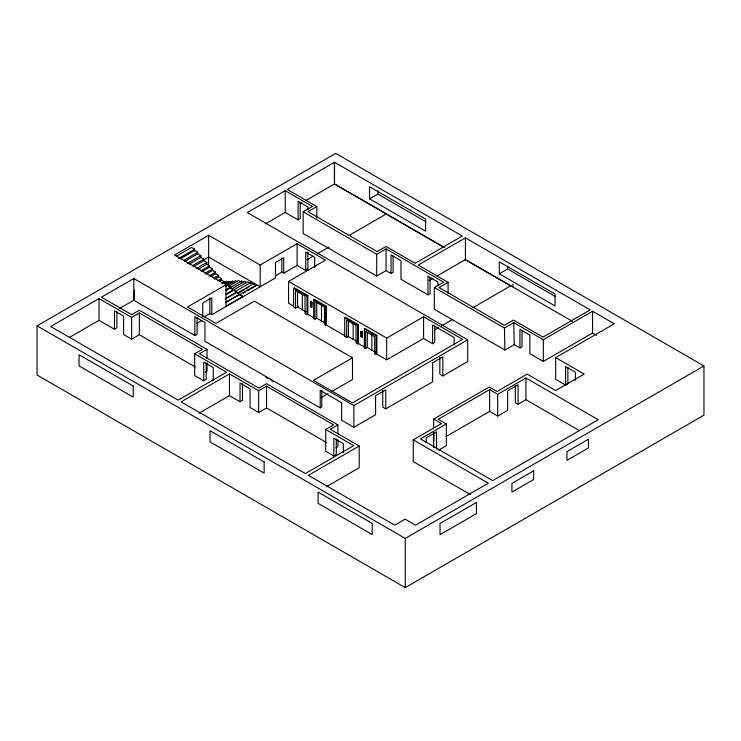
<?xml version="1.0" encoding="UTF-8"?>
<svg xmlns="http://www.w3.org/2000/svg" width="741" height="741" viewBox="0 0 741 741"><rect width="100%" height="100%" fill="white"/><g stroke="black" fill="none" stroke-linecap="round" stroke-linejoin="round"><path stroke-width="1.11" d="M197.087 317.63L197.087 334.228L194.864 335.506L133.797 300.253L134.51 290.064M310.627 304.023C312.174 301.754 310.442 306.394 311.118 303.05M310.692 304.959L311.016 306.404L311.507 305.431L310.692 304.959L311.507 305.431M361.978 334.163L361.089 333.737L361.571 332.765L361.978 334.163L361.571 332.765M361.478 336.118C363.09 335.247 359.959 334.052 361.877 335.191L361.478 336.118L361.154 334.682M37.05 325.836L335.747 153.378L703.95 365.961L703.95 415.164L405.253 587.622L37.05 375.039L37.05 325.836L405.253 538.411L703.95 365.961M393.11 255.904L393.11 272.308L391.026 273.512L386.052 270.641L376.715 276.022L303.152 233.554L303.152 211.815L312.489 206.424L285.22 190.687L247.327 212.565L467.728 339.813L467.728 361.552L442.84 375.919L439.839 374.186L439.839 357.384M194.633 353.8L202.33 349.354L139.336 312.98L131.629 317.426L99.016 298.595L50.657 326.512L178.155 400.131L226.514 372.204L194.633 353.8L194.633 375.539L203.719 380.781L206.155 379.383L206.155 362.895M467.728 339.813L353.855 405.559L133.797 278.514L101.452 297.187L131.703 314.656L139.336 310.247L207.054 349.354L207.054 358.505M293.473 306.014L288.564 303.18L288.564 281.441L325.484 260.128L297.085 243.733L260.165 265.046L208.647 235.305L174.487 255.024L225.996 284.766L225.996 306.505M176.377 256.182L191.567 247.411L194.651 249.189L194.651 250.504L180.415 258.72M178.516 258.507L194.651 249.189M183.499 260.508L197.727 252.283L197.727 253.876L184.444 261.545M187.529 263.333L200.811 255.654L200.811 257.442L189.427 264.009M192.428 265.75L203.812 259.174L203.812 260.675L193.382 266.695M265.278 223.939L285.22 212.426L298.104 219.864L300.188 218.66L300.188 202.256M300.077 203.849L302.041 202.719M305.977 200.441L334.497 183.981L384.838 213.037M69.404 337.424L99.016 320.334L114.466 329.254L116.902 327.846L116.902 311.748M119.208 308.682L134.047 300.105M202.951 260.332L208.647 257.044L260.165 286.786L260.165 265.046M196.384 268.427L206.822 262.407L206.822 264.278L198.282 269.205M201.033 270.798L209.573 265.871L209.573 267.186L201.987 271.567M316.833 206.535L307.987 211.648L377.178 251.588L386.024 246.484L415.155 263.296L462.319 236.064L334.478 162.251L287.304 189.483L316.833 206.535L316.833 217.984M204.988 273.299L212.584 268.918L212.584 270.419L205.933 274.253M208.943 275.985L215.585 272.151L215.585 273.651L210.842 276.384M213.843 278.125L218.586 275.383L218.586 276.977L214.788 279.162M217.789 280.904L221.587 278.709L221.587 279.922L227.589 284.331L227.589 285.359L230.59 287.091L230.59 287.841L225.848 290.583M219.688 281.024L221.587 279.922M221.744 283.303L224.588 281.663M222.689 283.692L226.663 281.311L228.663 282.46M369.592 198.875L425.612 231.211L425.566 219.077L369.546 186.732L369.592 198.875L377.919 194.068L425.927 221.791M225.866 283.544L229.664 281.358L231.664 282.506M114.466 329.254L114.466 310.85L123.608 316.129L123.608 334.524L131.629 339.165L139.336 334.719L195.328 367.045M225.996 284.766L187.538 306.978L215.937 323.372L254.404 301.17L352.503 357.801L352.503 379.54L331.968 391.396M226.968 284.312L232.665 281.024L234.665 282.182M225.69 285.424L227.589 284.331M227.126 285.535L235.666 280.607L237.666 281.765M225.69 286.452L227.589 285.359M228.228 286.489L238.667 280.469L241.668 282.201L241.668 281.071L243.669 282.228M225.848 289.833L230.59 287.091M230.284 287.647L241.668 281.071M231.387 289.073L244.669 281.404L246.679 282.562M226.088 294.01L233.674 289.62L233.674 290.277L226.088 294.659M233.443 290.046L247.679 281.821L250.754 283.599L250.754 282.571L253.765 284.303L253.765 283.655L256.766 285.387L256.766 284.822L239.686 294.686L236.685 292.482L225.292 299.058M235.573 291.343L250.754 282.571M225.292 298.586L236.685 292.01L236.685 292.482M237.629 292.964L253.765 283.655M239.528 292.528L244.271 289.787M246.169 288.694L248.068 287.591M225.449 302.43L239.686 294.214M225.449 302.717L239.686 294.492L243.085 296.641L239.686 294.686M243.474 293.056L245.373 291.954M247.272 290.861L255.812 285.933M203.905 317.092L209.916 313.619L211.796 314.703L275.495 277.931L275.495 262.536L283.738 257.775L283.738 273.17L281.858 272.086L275.448 275.791M225.996 306.32L243.085 296.456M196.874 323.326L201.793 320.483M283.738 273.17L297.085 265.463L305.764 270.484L307.876 269.261L307.876 252.014M307.043 259.72L313.054 256.247M317.065 253.931L329.087 246.994M349.113 235.425L386.181 214.029L443.97 247.392M298.215 306.589L295.529 308.145L293.64 307.052L293.64 288.314L294.455 287.841L307.839 295.576L307.839 314.314L313.424 317.537M207.054 349.354L199.431 353.753L258.933 388.108L266.556 383.708L337.924 424.908L337.924 434.059M303.152 211.815L376.715 254.293L386.052 248.902L443.627 282.145L434.3 287.527L434.3 309.266L504.89 350.021L514.217 344.639L519.923 347.927L522.007 346.732L522.007 330.329M293.64 288.314L307.033 296.039L307.839 295.576M325.299 323.076L316.75 318.148L314.971 319.176L313.702 318.445L313.702 299.707L314.351 299.327L326.281 306.218L326.281 324.956L344.5 335.478M310.488 301.837L311.952 302.402L311.711 307.441L310.488 306.737L310.488 301.837L311.952 302.402M310.488 306.737L310.738 301.698M205.155 372.195L207.054 371.093L207.054 363.081M295.529 308.145L295.529 290.398L305.023 295.881L305.023 313.619L307.033 314.777L307.839 314.314M313.702 299.707L325.632 306.589L326.281 306.218M325.707 429.474L333.607 424.908L266.556 386.2L258.655 390.757L229.46 373.909L181.1 401.826L305.357 473.564L353.716 445.647L325.707 429.474L325.707 451.204L333.858 455.919L336.294 454.511L336.294 439.015M448.092 282.321L439.061 287.527L504.464 325.29L513.485 320.075L542.996 337.109L590.169 309.877L465.422 237.861L418.257 265.093L448.092 282.321L448.092 293.76M314.971 319.176L314.971 301.439L324.456 306.922L324.456 324.66L325.632 325.327L326.281 324.956M356.903 341.425L348.474 336.553L346.686 337.581L344.732 336.451L344.732 317.713L345.463 317.287L358.44 324.79L358.44 343.528L365.118 347.381L364.387 347.798L364.387 329.06L365.118 328.643L376.882 335.432L376.882 354.17L386.663 359.82L423.583 338.507L432.596 343.704L434.708 342.481L434.708 325.994M198.866 413.311L229.46 395.638L240.038 401.752L242.464 400.344L242.464 383.857M429.067 280.589L432.994 278.32M436.921 276.05L465.422 259.591L572.302 321.298M344.732 317.713L357.718 325.206L358.44 324.79M344.732 336.451L345.463 336.034M360.95 331.56L362.414 332.116L362.164 337.155L360.95 336.451L360.95 331.56L362.414 332.116M391.026 273.512L391.026 254.923L400.983 260.665L400.983 279.255L427.983 294.844L430.058 293.649L430.058 277.236M360.95 336.451L361.191 331.412M346.686 337.581L346.686 320.084L356.06 325.484L356.06 342.99L357.718 343.944L358.44 343.528M364.387 329.06L376.159 335.858L376.882 335.432M364.387 347.798L365.6 348.502L367.304 347.52L375.502 352.253M352.503 357.801L313.387 380.383L352.42 402.919L462.616 339.304L423.583 316.768L386.663 338.081L288.564 281.441M240.038 401.752L240.038 383.06L250.032 388.84L250.032 407.522L258.655 412.496L266.556 407.93L326.605 442.599M499.295 273.753L555.037 305.94L555.037 294.038L499.295 261.851L499.295 273.753L507.613 268.946L555.398 296.539M365.6 348.502L365.6 331.477L374.714 336.738L374.714 353.763L376.159 354.596L376.882 354.17M434.606 329.893L438.616 327.578M441.617 325.845L452.64 319.482M472.665 307.913L510.734 285.757M321.214 397.611L328.059 393.656M194.864 335.506L194.864 316.694L204.933 322.511L204.933 341.323L320.223 407.883L321.798 406.976L321.798 390.553M434.3 287.527L504.464 328.041L513.791 322.65L543.32 339.702L592.568 311.266L614.28 323.798L555.694 357.616L555.694 379.355L565.615 385.079L567.884 383.773L567.884 367.582M337.924 424.908L330.291 429.308L359.2 445.999L359.2 467.738L326.327 486.717M320.223 407.883L320.223 390.368L341.666 402.743L341.666 420.258L353.855 427.298L375.576 414.756L375.576 395.722L385.765 389.831L385.765 408.875L382.764 407.142L382.764 390.34M385.765 408.875L432.651 381.81L432.651 362.766L442.84 356.884L442.84 375.919M336.016 447.749L337.924 446.647L337.924 439.784M359.2 445.999L308.404 475.324L394.703 525.147L405.086 519.154L415.553 525.193L488.31 483.188L413.256 439.858L413.256 461.597L470.294 494.525M433.689 428.215L433.689 419.063L489.236 386.987L497.026 391.489L527.129 374.112L555.62 390.553L584.186 374.066L555.694 357.616M446.341 423.945L420.443 438.894L492.737 480.631L598.219 419.73L525.934 377.993L497.702 394.295L489.644 389.646L438.292 419.295L446.341 423.945L446.341 445.684L438.487 450.222M519.923 347.927L519.923 329.337L529.88 335.08L529.88 353.679L543.32 361.432L592.568 332.996L596.514 335.275M413.256 439.858L441.479 423.556L433.689 419.063M446.193 436.477L489.644 411.385L497.702 416.034L507.641 410.292L507.641 390.803L518.079 384.774L518.079 404.271L515.31 402.669L515.31 385.468M518.079 404.271L525.934 399.732L579.406 430.604M334.478 183.99L334.478 162.251L334.497 183.981L444.285 247.392M464.894 259.48L510.734 285.943M306.913 268.89L308.886 270.03M306.116 311.896L297.567 306.969L297.567 290.333M194.651 250.504L197.727 252.283M197.727 253.876L200.811 255.654M200.811 257.442L203.812 259.174M203.812 260.675L206.822 262.407M206.822 264.278L209.573 265.871M209.573 267.186L212.584 268.918M212.584 270.419L215.585 272.151M215.585 273.651L218.586 275.383M218.586 276.977L221.587 278.709M223.902 281.682L225.736 282.747M230.59 287.841L233.674 289.62M233.674 290.277L236.685 292.01M267.973 378.419L266.01 377.243L266.01 376.585M270.91 380.189L272.873 381.365M512.846 284.164L513.013 286.878M513.791 322.65L514.217 344.639M504.464 328.041L504.89 350.021M377.91 190.761L377.919 194.068M592.568 311.266L592.568 332.996M575.405 380.328L575.405 372.232L565.615 366.582L565.615 385.079M543.32 339.702L543.32 361.432M525.934 377.993L525.934 399.732M507.613 266.788L507.613 268.946M497.702 394.295L497.702 416.034M489.644 389.646L489.644 411.385M465.422 237.861L465.422 259.591M454.103 345.13L454.103 337.433L432.596 325.012L432.596 343.704M437.931 285.276L437.931 281.997L427.983 276.254L427.983 294.844M436.523 449.055L436.523 431.855L426.094 437.885L426.094 442.47M433.754 432.549L433.754 447.462M433.689 432.79L433.689 440.802M423.583 316.768L423.583 338.507M405.253 538.411L405.253 587.622M386.663 338.081L386.663 359.82M386.052 248.902L386.052 270.641M376.715 254.293L376.715 276.022M376.159 335.858L376.159 354.596M371.862 334.256L371.862 350.15M367.304 332.765L367.304 347.52M362.164 332.255L362.164 337.155M357.718 325.206L357.718 343.944M353.855 405.559L353.855 427.298M353.161 323.937L353.161 339.258M348.474 320.14L348.474 336.553M343.333 452.538L343.333 443.683L333.858 438.209L333.858 455.919M325.632 306.589L325.632 325.327M321.501 305.366L321.501 320.881M316.75 301.522L316.75 318.148M314.721 267.603L314.721 257.257L305.764 252.088L305.764 270.484M311.711 302.541L311.711 307.441M308.052 209.203L308.052 207.017L298.104 201.265L298.104 219.864M307.033 296.039L307.033 314.777M302.319 294.186L302.319 309.701M297.085 243.733L297.085 265.463M285.22 190.687L285.22 212.426M281.858 257.794L281.858 272.086M266.556 386.2L266.556 407.93M258.655 390.757L258.655 412.496M229.46 373.909L229.46 395.638M213.232 380.781L213.232 367.592L203.719 362.099L203.719 380.781M211.796 314.703L211.796 297.854L202.775 303.06L202.775 316.546M209.916 297.891L209.916 313.619M208.647 235.305L208.647 266.038M139.336 312.98L139.336 334.719M133.797 278.514L133.797 300.253M131.629 317.426L131.629 339.165M99.016 298.595L99.016 320.334M476.417 502.481L440.034 523.479L440.034 534.696L476.417 513.689L476.417 502.481M533.687 470.813L511.929 483.373L511.929 492.089L533.687 479.529L533.687 470.813M588.484 439.172L566.976 451.593L566.976 460.309L588.484 447.888L588.484 439.172M372.223 523.415L318.102 492.172L318.102 503.324L372.223 534.567L372.223 523.415M133.195 385.987L79.074 354.744L79.074 365.897L133.195 397.139L133.195 385.987M264.148 461.958L210.018 430.716L210.018 441.868L264.148 473.11L264.148 461.958"/></g></svg>
